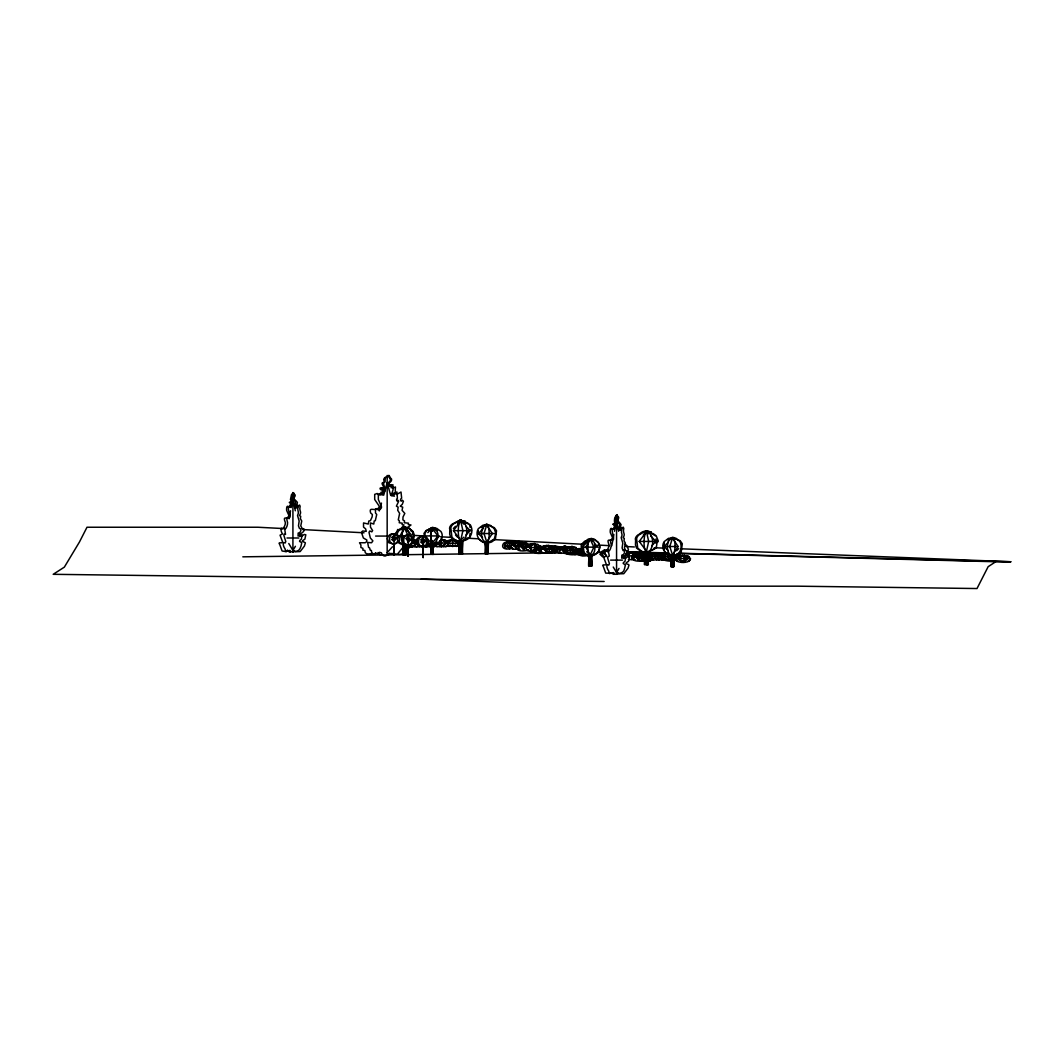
<?xml version="1.0" encoding="UTF-8"?>
<svg xmlns="http://www.w3.org/2000/svg" width="1064" height="1064" viewBox="0 0 1064 1064"><rect width="100%" height="100%" fill="white"/><g stroke="black" fill="none" stroke-linecap="round" stroke-linejoin="round"><path stroke-width="1.5" d="M395.821 534.979L395.502 533.144L399.665 529.034L402.498 528.861L405.317 526.999L408.855 527.983L412.606 531.175L414.149 535.431L412.619 541.084C412.486 537.094 414.827 543.012 411.741 536.189C408.416 534.78 402.325 534.421 401.487 539.98L402.99 544.01L408.004 545.167L408.004 556.299L408.337 545.167C413.564 544.994 412.885 534.966 408.23 535.139C403.509 533.45 401.088 545.22 407.924 545.167M292.919 493.816C290.206 493.43 292.028 497.899 290.379 499.269C294.316 503.086 286.216 501.397 290.672 503.272L290.911 505.068L289.967 505.028L289.887 506.73L288.77 507.249C286.642 504.097 286.376 508.911 286.682 510.56L288.982 515.628L287.772 517.41C286.15 518.993 283.45 516.333 284.66 520.668C286.668 523.089 283.982 528.143 282.492 528.768C279.766 526.281 281.215 533.037 282.625 533.889L280.058 535.179L282.678 542.254C281.667 543.85 277.358 541.244 279.805 544.715L282.08 550.992L286.336 551.671L287.094 550.447M520.363 543.145C521.041 541.031 523.169 542.733 522.81 543.983M533.131 543.93C533.862 543.717 532.785 543.026 535.418 544.529C538.464 542.84 539.408 546.816 540.033 546.976M549.051 546.351C550.78 545.885 554.411 546.178 553.041 547.415M570.291 547.455L571.873 546.391M616.561 515.934C614.101 516.346 614.114 521.706 614.939 524.18M632.974 552.735C634.703 550.726 639.411 555.927 636.618 554.344M654.812 553.799L655.836 553.187L657.047 555.421L658.629 553.24L660.744 554.198M293.438 552.163L293.877 550.753L295.327 551.711L300.141 551.591L304.384 546.125L305.381 542.879C304.61 541.496 299.25 542.161 304.863 539.182L305.82 534.766L304.198 534.461L301.83 536.163M531.601 544.795C533.862 543.531 531.136 543.638 528.369 545.327M550.58 551.671L549.782 552.841M582.274 549.277C577.074 549.224 585.719 548.692 579.893 549.45C582.114 548.944 575.478 548.293 578.058 549.33C578.936 548.785 577.526 548.253 575.026 549.41C574.294 552.921 577.872 545.234 572.778 547.574M617.08 574.281C618.171 572.592 623.77 574.48 624.661 568.243L625.366 564.997C625.206 563.707 620.684 564.226 625.007 561.3L625.685 556.884L621.709 558.201L621.802 555.182C623.97 555.82 626.137 550.088 623.078 550.607L622.108 547.947L622.799 543.119L621.177 537.666C623.238 533.463 620.817 534.288 621.589 530.098C622.28 522.996 619.461 532.652 618.344 528.875C619.753 527.757 620.778 519.658 617.971 522.677C616.083 520.456 620.698 517.862 617.732 516.186C614.62 511.611 616.109 524.978 614.008 523.9C614.766 526.055 615.883 527.544 613.622 529.367C609.911 526.574 614.207 536.908 613.489 539.421L612.917 539.528C611.574 540.831 609.778 538.916 610.709 542.786C612.093 545.273 610.364 549.902 609.18 550.873C605.855 549.263 604.844 551.298 608.089 550.061M628.359 556.858C629.529 551.777 629.476 552.974 632.787 551.684M675.786 554.836L673.273 556.432M688.368 556.884L686.825 555.647L684.631 556.233M292.919 493.949C290.007 495.106 292.999 502.514 290.312 502.713C292.999 503.019 290.432 509.084 289.395 506.065C286.322 508.752 290.884 513.846 289.847 517.317L289.275 517.41C287.945 518.713 286.15 516.798 287.081 520.668C288.477 523.169 286.695 527.771 285.551 528.768L284.567 528.13L285.524 534.461L284.248 534.181L283.822 535.179L285.777 541.603L285.125 542.999L283.942 542.534C282.199 543.465 284.075 547.721 285.032 548.798L285.777 551.471L287.812 550.926C288.464 552.801 290.166 547.947 290.552 552.163M569.213 547.574C568.309 545.433 574.241 547.175 571.647 553.945M616.561 516.053L617.24 514.657L617.386 516.186C618.437 520.402 616.641 524.539 620.073 523.475C623.225 524.698 617.652 528.569 619.926 530.178M629.223 553.812L629.822 551.897L631.683 552.11M623.837 558.201L623.424 556.166L624.701 555.581C626.523 553.4 629.13 552.509 630.087 552.256M404.732 545.114L404.746 544.436M416.702 547.002L418.524 545.273M428.752 543.358L427.582 546.111L426.066 546.883M535.112 551.258C531.894 552.575 525.736 551.139 526.095 547.814M553.027 551.671L551.631 552.841M553.692 551.671L552.136 552.841M624.395 555.874L623.81 556.672L625.087 558.081M674.057 559.119L672.927 560.302M676.119 539.222L680.135 540.685L682.317 543.744L681.173 552.229L678.007 554.543A4.948 4.801 -90 0 1 675.746 555.435L675.401 559.571L673.845 560.302C672.913 562.417 656.648 560.236 662.806 555.94C662.127 554.437 664.681 554.304 663.923 555.94M680.973 561.526C677.861 557.39 682.942 555.9 680.401 555.235M417.54 541.27L416.623 541.842L417.314 539.594M569.4 547.282C569.28 546.337 564.425 549.317 568.03 553.945M675.427 559.052C677.103 563.441 687.77 563.654 690.297 559.611C689.991 556.299 687.437 557.762 688.169 556.246M566.62 548.572C570.317 545.659 564.133 547.308 566.487 549.091M641.486 554.597C642.31 554.051 643.627 554.012 642.749 554.876M667.966 553.852L665.12 553.214L664.628 554.942M414.401 546.457C415.958 544.369 411.342 536.894 416.782 540.791M513.739 542.64C512.077 541.776 508.978 541.39 507.089 541.789C506.025 542.959 509.629 540.392 510.986 542.281M521.679 542.068C524.193 544.436 527.983 541.922 528.622 544.755M542.6 546.537C541.722 547.481 545.686 544.755 544.848 546.351M580.252 549.769L581.383 550.567M415.918 541.111L416.649 540.938M528.422 544.768L528.835 544.608M580.239 549.928C580.864 550.939 576.489 550.407 577.752 554.557M588.219 555.129C579.574 558.387 575.877 552.309 577.699 549.649M678.007 556.844C679.138 557.616 675.813 556.525 677.595 557.483M677.529 556.711L677.874 557.496M531.242 545.074C531.242 543.145 530.018 550.992 530.976 550.633M478.135 533.583L478.295 534.301M478.202 530.763L478.241 531.96M664.069 547.295L664.415 550.354M680.362 555.528C680.229 556.086 681.066 555.741 682.356 555.887M669.908 554.929L669.868 556.153M547.654 546.324C548.399 545.101 544.555 544.967 546.204 546.417M671.783 539.049C672.049 536.402 674.057 538.331 675.68 539.049M442.318 540.126C442.238 539.435 442.863 539.794 441.068 539.142M608.196 550.248L609.286 556.007L607.464 557.297L609.419 563.721L608.754 565.117L607.571 564.652C605.828 565.569 607.704 569.839 608.674 570.916L609.419 573.589L611.441 573.044C612.093 574.919 613.808 570.065 614.181 574.281M534.54 544.276L535.511 544.542M565.011 551.631L565.569 552.509M627.374 552.775C630.087 553.24 627.521 550.487 625.778 550.607L624.422 547.947L625.379 543.119L624.009 540.751L624.329 538.437L623.105 537.666C625.938 533.25 622.4 533.822 623.783 528.409L623.211 527.119L620.791 529.899M663.032 557.988L663.404 558.773M461.936 554.012L462.72 541.031A5.732 2.873 -90 0 0 464.077 539.993C468.359 534.554 467.535 524.525 462.375 521.014M647.71 564.771L648.508 551.79A5.732 2.873 -90 0 0 649.851 550.766C657.153 541.031 649.013 524.565 639.304 534.194C637.19 534.926 634.397 537.905 635.594 540.485L635.474 544.994L636.538 548.066L640.182 550.753A5.732 5.546 -90 0 0 642.802 551.79L647.644 551.618M685.083 557.057L684.125 555.235M511.372 545.593L511.092 547.508L513.673 549.25M579.016 548.585C580.146 549.383 579.787 547.947 577.725 549.45M634.543 556.858C633.519 552.908 634.357 556.791 632.521 555.381C628.638 559.824 637.735 562.67 642.789 560.302M573.203 547.508C572.844 547.548 571.74 545.859 571.834 547.508M423.219 557.576L422.847 546.457L417.82 545.3L416.33 541.27C416.317 536.788 420.812 537.081 422.78 536.429M649.027 559.119L647.79 561.154M657.02 555.568L652.684 553.147L646.912 556.379L652.684 559.611C656.422 556.884 655.996 553.28 657.579 554.942M441.414 546.617L441.414 539.395L446.468 543.012L441.414 546.617L436.706 543.012L446.468 543.012M665.053 553.879L663.776 553.799L665.532 553.519M439.618 541.111L440.031 546.617M533.982 544.183L534.354 544.143M550.048 547.215L548.625 545.22L547.787 546.417M413.497 539.94L412.726 540.033M535.059 544.076L534.78 543.358M565.676 552.655L566.42 553.613M663.683 559.026L664.428 559.97M435.655 545.327L437.078 546.617M518.913 541.789C519.338 543.066 520.442 541.283 517.583 541.682C519.365 541.603 518.7 543.411 520.974 541.935M484.04 526.068L486.607 524.259L490.544 525.456L494.228 528.688L495.837 533.197L494.255 539.182L488.323 542.374L488.243 553.639L485.902 553.639L485.902 542.308C480.649 540.126 481.3 533.29 482.271 528.688C483.947 526.973 485.517 523.395 487.485 525.097M591.079 539.554C587.501 537.466 587.208 551.391 589.07 554.743A4.668 1.21 -90 0 0 589.642 555.581L589.948 566.128L591.132 566.128L591.132 557.483L591.996 566.128L591.996 555.448L598.407 552.495L599.936 546.976L598.38 542.587L594.869 539.528L591.81 538.53L587.86 539.302L583.059 544.542L584.03 552.548L586.69 554.73A4.668 4.043 -90 0 0 588.591 555.568C596.665 557.323 602.184 548.731 598.367 542.587L594.457 539.541L592.794 539.554C589.948 537.865 588.232 540.352 584.615 541.27L581.29 544.555L581.21 547.495L582.367 552.548L585.333 554.743A4.668 4.509 -90 0 0 587.461 555.581C591.717 558.334 587.341 577.167 588.977 557.483L590.36 557.483L590.36 566.128M435.003 545.327L436.599 546.617L446.175 546.617L447.718 545.885L447.372 545.047M673.419 554.836L672.514 555.687M644.398 553.839L646.34 553.719M402.95 528.449C404.958 525.51 407.02 528.981 408.549 531.175L409.454 535.564M513.659 542.866L514.497 542.573M588.725 539.847L591.105 538.411L594.324 542.587C595.295 547.149 595.813 554.051 590.174 555.807M525.948 547.92L527.584 546.444M570.65 547.282L572.272 546.391L572.472 547.508M441.839 540.047L441.015 539.541M559.518 548.199C558.826 547.827 557.869 546.071 553.639 546.045C555.328 547.016 558.946 545.766 560.263 547.548M580.931 551.618L574.055 551.618C577.18 550.713 578.856 546.79 579.933 549.436M634.051 554.331L632.92 552.283M651.78 559.119L649.639 561.154M403.482 544.196L403.362 546.923L397.377 554.198L391.459 553.466L389.663 554.184C388.493 551.232 386.671 558.746 382.415 554.969L381.377 552.828L379.542 552.322L377.866 554.317L376.949 553.32L372.879 554.038L371.828 553.413L371.403 550.487C368.756 550.793 371.03 547.588 368.583 547.455L367.652 542.467L371.575 542.76L372.879 540.884L370.339 537.958L368.982 532.319L369.82 530.989L371.815 531.854L372.613 530.59L370.458 527.079L370.458 522.929L373.783 524.047L374.182 521.028L375.299 520.695L376.723 514.511L375.472 512.968L375.539 508.978L378.545 509.829L381.032 508.499L381.59 507.036L378.345 499.495L378.358 494.374L380.114 493.497L382.242 495.159L382.987 492.113L384.689 491.422L384.703 490.172L382.375 489.533L381.816 488.097L384.889 488.163L383.399 483.455L385.128 481.859L385.195 477.364L387.668 477.337L388.094 475.648L389.092 475.462L390.661 478.228C392.603 478.547 391.406 482.431 389.052 482.511L390.009 486.168L392.909 484.665L392.802 487.844M423.166 546.883C429.351 545.234 425.587 537.426 424.27 535.192L423.964 533.41L425.999 530.604L432.888 527.451L436.812 528.409L440.962 531.508C445.271 538.238 437.969 545.992 430.109 544.103A4.522 4.482 -90 0 1 427.994 543.292M646.526 561.047L646.925 560.249M627.201 552.017L628.465 549.609L626.736 545.473L624.874 544.13M652.538 559.119L650.144 561.154L640.555 561.154L637.562 558.334L639.358 556.632L639.145 555.328L639.956 556.259M678.473 554.836L679.377 555.86L678.034 556.352M446.149 540.991C445.949 539.621 446.082 541.988 447.705 541.403C449.221 542.667 447.186 545.42 449.008 546.47M552.11 547.215C549.835 545.393 545.247 545.074 548.652 546.351M432.543 540.552L431.997 543.638L426.77 538.131M408.377 545.167C415.758 543.185 413.59 537.134 412.593 531.189L408.669 528.13L405.663 528.143L404.613 527.013L399.12 530.244L397.284 533.144L397.564 534.979M520.323 550.248C514.298 543.332 526.387 543.731 520.057 542.733M289.062 518.78L290.538 510.773M291.137 507.568L292.919 497.952L295.3 510.773M611.8 545.699L613.875 534.487M614.473 531.282L616.561 520.07L618.636 531.282M655.969 543.278L657.033 540.818M552.668 547.215L551.644 547.202M679.603 555.98L680.362 556.02M576.369 548.372L576.169 547.521L573.483 547.415M443.728 546.617C446.242 542.081 444.193 539.302 440.935 539.541M465.181 521.772L462.694 521.094C457.467 518.501 457.48 535.857 459.675 539.98A5.732 1.49 -90 0 0 460.366 541.017L460.552 541.31M463.864 524.153L460.725 520.894L453.464 530.657L460.725 540.419L462.893 530.657L460.725 520.894L457.573 524.153M432.782 543.292L432.503 544.103M632.255 552.921L632.255 552.017M669.855 538.783L673.126 537.373L676.318 538.437L680.002 541.682C682.49 546.856 680.867 554.357 674.017 555.302L674.017 566.633L671.677 566.633L671.677 555.302C666.423 553.107 667.075 546.284 668.046 541.682L672.222 537.373L674.217 538.783M677.249 554.025L677.422 555.089L678.38 554.783M685.389 557.031L686.067 558.826L685.189 561.247M532.08 544.183L532.492 544.143M559.132 552.416L543.039 552.841C539.395 552.11 541.31 547.348 542.068 547.641C543.598 547.561 541.815 547.189 540.06 546.617C537.932 547.295 539.249 546.258 541.829 546.391C542.467 548.159 544.675 544.116 545.406 546.603M518.78 541.696C516.998 542.201 513.593 542.68 516.08 549.25M684.458 555.847L684.298 555.235M561.021 553.413C557.456 549.902 560.728 546.164 562.723 547.468M511.159 546.869C510.401 545.446 514.909 542.72 509.523 541.576C504.469 542.454 502.634 546.431 506.158 548.479M470.075 533.343L469.596 537.227M570.903 546.79L569.918 550.367L570.903 553.945L565.569 550.367L570.903 546.79L575.252 550.367L565.569 550.367M667.58 554.038L663.577 556.725L668.91 560.302L667.926 556.725L668.578 554.344M379.289 510.959L381.484 503.099M383.665 495.252L387.163 482.697L390.661 495.252M646.34 554.424L646.34 553.533M646.154 552.748C646.673 555.302 643.042 552.548 644.212 554.716M669.655 560.302L669.921 556.153M517.636 542.414L516.732 542.081M632.056 552.283L632.082 552.854M393.946 541.377L393.002 538.464L393.946 535.564L396.513 538.464L393.946 541.377L391.618 539.435M407.14 539.674L408.084 536.761L410.651 539.674L408.084 542.587L407.14 539.674L410.651 539.674M422.927 543.864L421.982 540.964L422.927 538.052L425.48 540.964L422.927 543.864L420.586 541.935M455.937 540.073C455.498 541.935 460.207 541.962 456.988 546.164M572.1 547.428L573.443 547.282M644.984 553.44L644.984 552.562L646.26 552.562L646.26 553.44C643.853 554.889 642.842 554.61 644.917 553.825M456.323 546.47L457.826 545.313M423.964 545.273L423.233 546.883M396.659 494.507L401.008 492.02L401.66 498.271C399.173 499.149 401.261 502.94 402.285 500.16L403.429 501.29L402.259 504.376L400.25 506.158L402.724 507.182L402.059 510.268L404.812 513.42L403.017 516.958L402.884 519.87L404.533 520.934L404.24 522.743L408.47 523.169L408.31 524.579L410.983 524.978L406.634 528.236M535.578 544.622L536.256 549.609M681.665 555.488C682.902 555.86 685.695 556.259 682.051 555.355M641.512 554.956C641.419 552.828 633.905 554.45 636.432 554.411M578.869 548.678L577.725 551.618L578.869 554.557L580.173 555.129M675.733 557.177L676.877 554.238M530.271 545.327L529.845 543.917M628.279 553.466L628.438 552.535L627.693 552.868M400.516 529.234L404.014 524.978L402.112 524.579L402.232 523.169L399.239 522.743L399.452 520.934L398.282 519.87L399.638 513.42L397.697 510.268L398.162 507.182L396.42 506.158L398.668 501.29L397.856 500.16C397.125 502.873 395.635 499.096 397.417 498.271L396.952 492.02L395.196 494.002C386.817 499.468 394.398 491.515 393.042 486.966L391.153 487.844L391.219 484.665L389.171 486.168L388.493 482.511C390.328 482.072 390.954 478.707 389.637 478.228L388.879 475.821L387.828 475.648C386.804 478.507 381.989 476.699 384.29 481.859L383.971 482.285C379.117 482.724 385.195 486.66 383.492 488.536C378.691 485.929 378.904 490.73 383.678 490.172L383.16 492.18L381.258 492.113L380.207 495.159M626.124 553.546L627.747 552.176M657.233 555.395L657.778 555.913M401.713 529.367L402.711 528.861M287.533 550.181L289.568 552.163C294.462 550.168 298.585 553.998 301.019 546.125L301.724 542.879C301.564 541.589 297.042 542.108 301.365 539.182L302.043 534.766L298.066 536.083L298.173 533.064C300.434 533.796 302.482 527.943 299.45 528.489L298.479 525.842L299.157 521.001L297.548 515.561C299.476 511.239 297.308 511.917 297.853 507.209C298.811 501.277 294.582 511.452 294.981 506.331C296.962 499.375 292.879 501.437 293.757 494.068C292.454 492.619 294.023 492.06 294.103 494.068C297.282 495.358 292.64 497.819 294.302 499.495C294.874 500.12 296.071 500.612 296.444 501.357C299.596 502.58 294.023 506.464 296.297 508.06M586.73 551.684L590.161 555.089L593.898 547.149L590.161 539.222L582.141 547.149L598.194 547.149M539.781 545.859L539.275 546.524M637.788 554.184C648.269 552.748 633.851 555.993 641.047 561.154M443.103 540.047C448.303 540.02 442.717 539.315 442.691 540.126M645.609 551.631L645.609 564.771L645.968 553.533M523.062 543.145L522.85 543.505M551.312 546.337L553.706 547.415M566.194 548.186L564.346 546.444L562.51 549.928L564.346 553.413L564.346 546.058M655.69 547.401L654.054 549.157L648.561 551.631L656.262 547.987L656.993 542.933L658.35 541.204L656.222 535.804L653.203 533.609C650.796 534.208 651.979 530.497 649.373 532.08L646.393 530.683L640.169 534.194C638.147 535.019 635.793 538.025 636.844 540.499L637.695 548.066L640.967 550.766A5.732 4.961 -90 0 0 643.308 551.79L644.545 552.562L644.545 564.771L644.93 553.533M662.353 553.174L660.518 556.658L662.353 560.143L656.807 556.658L662.353 553.174L664.202 554.916M678.034 554.809L680.042 554.477L678.313 554.637M519.831 541.789L520.07 542.547M429.258 529.433L428.327 530.417M459.143 541.603C456.908 542.707 459.488 540.964 457.028 541.017A5.732 5.546 -90 0 1 454.408 539.98L450.764 537.293L449.7 534.221L449.819 529.712C448.622 527.132 451.415 524.153 453.53 523.422L460.459 519.897L463.585 521.307C466.205 519.724 465.008 523.435 467.428 522.836L470.448 525.044C474.012 531.335 470.913 540.14 462.534 540.858L462.534 554.012L460.38 554.012L460.486 543.358L459.209 543.358L458.77 554.012L458.77 541.789L457.533 541.031A5.732 4.961 -90 0 1 455.193 539.993L451.921 537.307L451.07 529.726C450.019 527.265 452.373 524.246 454.394 523.435L460.606 519.91L461.909 521.094M565.529 549.942L564.758 550.66M587.208 541.27L587.78 540.312M297.322 507.448L299.583 505.001L300.154 506.304C298.771 511.704 302.309 511.132 299.463 515.561L300.7 516.319L300.367 518.634L301.737 521.001L300.78 525.842L302.149 528.489C306.139 528.249 303.772 532.266 301.072 533.463L299.782 534.048L300.208 536.083M671.916 555.687L675.76 554.996M527.132 547.508L533.37 543.771L535.538 547.508L533.37 551.258L529.3 547.508L533.37 543.771L539.621 547.508M631.378 559.584L633.546 555.847L631.378 552.096L627.64 554.344M519.352 541.483L518.048 542.042M629.795 552.017L629.875 552.735M295.406 546.298L292.919 550.447L288.796 543.531M619.035 568.415L616.561 572.565L613.25 567.032M631.657 552.096L630.58 551.83M434.617 545.606L435.309 544.249L434.511 543.159M591.385 554.863L590.706 566.128L590.706 557.483M454.222 540.845L454.474 539.927M686.027 555.98L688.155 556.179M562.843 547.455C563.202 545.007 567.099 546.976 567.95 547.348M633.891 554.703C638.347 553.573 630.553 556.632 635.208 560.302M513.486 543.837C513.407 542.68 512.436 543.438 513.965 543.292M678.114 546.51L672.488 554.929L669.775 546.51L672.488 538.105L678.114 546.51L664.136 546.51L668.312 542.308M577.233 552.655C579.321 552.482 578.071 549.357 579.574 551.086M643.361 534.926L646.5 531.668L648.681 541.43L646.5 551.192L639.238 541.43L646.5 531.668L648.601 533.835M667.607 553.027C666.49 554.198 662.686 555.608 666.037 560.302M509.523 548.479L512.13 545.021L509.523 541.576L506.93 545.021L509.523 548.479L505.639 545.885M526.56 546.643L518.407 546.643L523.847 543.026L526.56 546.643L523.847 550.248L521.134 546.643L523.847 543.026L527.917 545.739M541.962 548.638L540.352 546.484L537.918 549.716L540.352 552.934L540.273 546.138M565.915 549.583C566.647 547.973 564.106 548.013 564.798 549.583C558.68 553.825 574.813 556.113 575.837 553.945M639.969 556.007L638.36 553.852L635.926 557.084L638.36 560.302M645.223 561.154L641.911 557.536L645.223 553.932L639.185 557.536L645.223 561.154L647.032 558.746M667.607 539.754L668.777 539.315M664.441 543.092L664.016 544.954M610.763 573.243L605.709 573.11L603.434 566.833C600.987 563.361 605.296 565.968 606.307 564.372L603.7 557.297L606.267 556.007C604.844 555.155 603.408 548.399 606.134 550.873C607.624 550.248 610.297 545.207 608.289 542.786C607.092 538.451 609.792 541.097 611.401 539.528L612.611 537.746L610.324 532.678C610.005 531.029 610.271 526.215 612.412 529.367M613.077 529.42L614.806 525.683L612.771 524.126L614.726 524.459M446.428 541.084C450.351 539.475 453.41 540.525 455.778 540.273M569.599 547.375C572.272 546.364 566.261 547.907 565.303 546.058C563.215 547.8 558.095 545.473 560.196 548.319M527.478 546.697L526.76 547.295M637.097 553.852L637.815 553.506M557.563 549.503L548.904 549.503L554.677 546.271L557.563 549.503L554.677 552.735L551.79 551.125M387.163 552.682L392.483 546.75M662.766 557.017L663.471 556.419M427.582 546.111L426.491 546.337M648.814 559.558C644.811 554.331 650.663 552.096 654.307 553.799M481.327 527.292L483.654 526.241M427.821 532.638L431.997 528.236L437.969 535.937L431.997 543.638L430.654 535.937L431.997 528.236L432.543 531.322M437.238 538.131L439.326 535.937L426.172 535.937M453.384 528.489L455.485 526.321M460.725 540.419L463.864 537.174M465.966 534.993L470.155 530.657L465.966 526.321M651.74 545.766L655.929 541.43L650.689 536.003M482.537 537.732L478.361 533.529L483.575 528.263M676.664 550.713L678.739 548.612M528.835 545.313L528.103 545.22L528.342 546.058M402.099 530.085L404.387 527.811L411.276 534.62M510.853 545.872L512.422 544.755M405.637 551.086L410.079 546.923M412.832 534.713L413.75 533.21L412.978 531.774L411.183 531.308M529.034 545.313L530.391 544.409M642.816 554.876L641.712 554.118L643.414 554.916M486.74 542.693C491.076 540.06 488.961 520.123 485.716 526.321M428.406 544.994L427.675 545.619M688.674 556.964L689.379 556.685M659.414 559.145C638.6 563.8 644.784 552.309 650.623 553.639C650.317 553.333 653.615 553.147 654.826 553.16C656.594 552.429 658.802 556.02 659.161 554.411M617.599 572.911L617.293 574.281L613.197 574.281L612.465 572.671M458.145 522.491L457.334 522.85M393.321 487.977L395.462 486.966L395.263 490.424C397.165 493.47 389.703 493.031 393.135 495.904L394.425 496.17M689.379 560.914L687.836 561.526M684.485 556.166L684.95 557.483L685.535 556.977M391.618 537.506L393.946 535.564M405.756 538.703L408.084 536.761M420.586 539.993L422.927 538.052M447.239 545.313L445.67 546.617M528.276 545.433L528.476 546.204L527.598 545.606M413.178 540.446L416.729 543.252L411.981 547.002L409.387 545.127M423.725 545.007L421.357 546.883L418.751 545.007M670.945 557.084L670.839 558.228M518.208 549.25L513.38 545.566L518.208 541.895L521.972 544.648M468.772 538.025L462.601 540.858M447.146 543.265C449.035 540.073 449.553 540.765 453.729 539.648M417.181 543.252L411.981 547.002L411.542 543.252L416.729 543.252M582.766 550.66L580.678 552.149L584.854 555.129M527.332 550.248L528.303 549.729M459.183 545.938L446.228 546.138M432.769 545.154L430.361 546.763L427.954 545.154M540.352 546.484L535.498 549.716L541.15 549.716M607.544 550.141L602.344 553.586L604.937 553.586L606.679 555.887M638.36 553.852L633.506 557.084L639.171 557.084M657.938 554.982C658.962 553.759 655.331 559.238 659.028 560.143M680.8 548.785L1010.8 561.752L995.691 561.752L988.15 566.686L977.005 588.538L797.574 586.184L600.562 586.184L421.131 579.135M564.346 546.444L558.799 549.928L565.277 549.928M514.55 542.933L514.71 542.028M689.472 560.529L690.603 558.826L689.485 558.068M623.291 556.991L626.776 555.089L627.002 552.682M404.746 551.471L401.607 554.198L398.681 554.424M434.338 546.298L433.381 546.67L434.724 545.34M654.653 557.43L656.422 559.571L657.419 559.145M447.026 543.239L452.759 540.007L458.491 543.239M449.886 544.861L452.759 546.47L455.631 544.861M436.639 542.454L437.371 542.148M435.868 543.026L433.301 544.037L433.115 554.344M549.41 552.735C543.372 549.277 549.875 547.84 550.487 546.337C553.44 547.428 545.686 548.984 550.926 552.735M458.145 541.071L461.324 541.31M582.314 553.932L578.51 552.149L581.05 550.952M687.929 559.145L682.862 561.526L676.531 558.547L687.809 558.547M511.292 542.334C512.569 541.257 512.821 542.174 514.457 542.281M514.205 542.653C515.561 541.922 516.412 542.454 517.929 541.895M456.03 540.565L457.986 540.858M641.419 554.597L639.89 555.315L640.568 555.967M665.067 553.812L663.444 554.53L664.495 555.461M684.79 556.219L685.868 555.594M636.458 552.868L635.567 552.708M658.909 554.663C659.281 552.017 660.997 554.956 661.742 552.921C666.849 554.251 660.957 551.671 660.93 554.078M542.853 546.603C540.658 546.617 538.118 551.657 542.613 552.841M645.888 554.065L645.117 554.105L646.26 554.131L646.26 564.771L648.308 564.771L648.308 551.631L646.141 551.79A5.732 1.49 -90 0 1 645.449 550.753C642.776 546.63 644.026 527.491 648.442 532.452M424.084 536.642C418.578 533.729 415.545 546.191 422.754 546.457M487.804 525.284L488.456 526.068M683.208 555.754L682.37 555.568M393.8 533.942C389.411 532.532 387.003 544.05 393.786 543.97L394.239 555.089M453.836 539.874C450.604 540.339 450.671 539.86 448.808 541.111M545.938 552.841L545.207 545.805L546.457 546.324M625.459 558.281L627.827 556.578L629.462 556.884L628.505 561.3C622.879 564.279 628.252 563.614 629.01 564.997L628.013 568.243L623.77 573.709L618.969 573.828L617.918 572.871M389.876 553.094L388.48 554.969M399.665 529.992L397.67 529.513L396.832 532.306M548.492 546.351C546.909 545.5 545.633 545.38 545.885 546.563M242.818 556.831L559.558 552.682M597.702 552.176L603.953 552.376L604.472 550.154L605.975 551.139L605.788 550.354L603.647 550.248L602.144 551.471L602.503 552.376L601.399 551.538L601.612 552.721L599.857 554.184L602.862 557.044M680.002 554.849L680.481 554.836M453.464 530.657L470.155 530.657M478.361 533.529L495.053 533.529M394.079 533.942C398.654 533.663 399.439 543.704 394.185 543.97C408.576 539.714 390.129 526.88 387.349 538.77L388.852 542.813L393.866 543.97L393.786 555.089M397.617 535.751L408.124 535.751L404.387 527.811L400.104 535.751L402.963 541.044M375.605 536.07L387.163 536.07M286.974 537.998L298.864 537.998M393.002 538.464L396.513 538.464M421.982 540.964L425.48 540.964M639.238 541.43L655.929 541.43M460.38 541.975L460.18 542.64M461.936 541.975L461.59 542.64M461.936 542.64L461.018 541.789L461.749 542.667M448.449 543.239L457.055 543.239M461.936 543.358L461.018 543.358L461.018 554.012M486.501 543.864L485.423 543.119L486.501 543.119L486.221 543.85M487.738 543.85L486.966 543.119L487.618 543.864M405.397 544.396L402.897 544.169A4.668 2.328 -90 0 1 401.806 543.332M486.394 544.462L486.394 553.639L486.501 544.462L485.423 544.462C483.921 564.997 488.03 546.164 483.987 542.454A4.948 4.229 -90 0 1 482.005 541.563L479.518 539.621M487.738 544.462L486.966 544.462L486.966 553.639M512.13 545.021C497.194 548.505 510.946 539.648 504.509 542.72C502.394 543.544 499.255 551.192 512.861 548.479M431.146 545.406L432.064 544.715L431.146 544.715L431.146 554.344M513.38 545.566L518.407 545.566L518.208 541.895M431.146 545.952L432.117 545.952L432.064 554.344L433.553 554.344C429.351 544.821 441.307 540.446 437.131 531.508L432.676 527.571L429.43 529.3M433.115 545.952L432.729 554.344M415.904 546.524L434.617 546.763L437.397 544.249L436.253 543.159M405.903 546.204L416.702 547.002M529.3 547.508L535.538 547.508M518.288 549.25L513.513 549.25L511.279 547.401M548.426 549.224L541.177 549.224L547.215 545.619L549.636 547.069M623.743 549.915L625.1 549.915M528.808 550.248C511.771 553.453 516.718 544.568 520.017 543.159M578.51 552.149L583.843 552.149M647.71 552.748L647.364 553.413M543.465 552.934C527.531 556.06 535.524 544.169 538.783 547.441C538.317 545.739 533.41 549.197 537.2 552.934M566.447 553.413L558.547 552.961L556.658 550.527L558.44 549.051L558.228 547.787L560.169 549.423M647.71 553.413L646.792 552.562L647.524 553.44M647.71 554.131L646.792 554.131L646.792 564.771M580.997 554.557L574.813 554.557C570.743 553.307 574.64 549.104 574.374 549.982C573.962 551.059 572.445 553.613 575.358 554.557M633.546 555.847L627.308 555.847L631.378 552.096L633.878 553.599M646.912 556.379L655.57 556.379L652.684 553.147L649.798 556.379L652.684 559.611M656.807 556.658L663.284 556.658M663.577 556.725L667.926 556.725M673.512 556.844L672.741 556.113L673.392 556.858M604.166 557.044L602.078 554.344L603.408 552.07M673.286 557.177L678.938 557.177M639.185 557.536L644.93 557.536M628.412 559.584L634.703 559.584M610.603 560.116L622.507 560.116M664.455 560.143L656.422 559.571M672.82 560.103L676.185 560.103M604.166 581.489L53.2 574.307L64.345 567.139L79.441 542.028L86.995 527.239L257.927 527.239L284.46 528.622M393.906 553.48L390.701 554.184M372.719 553.32C369.541 553.839 364.58 555.341 364.872 550.487L362.891 550.154L362.917 548.372L360.882 547.455L360.922 545.034L359.499 542.746L365.112 542.76L366.668 541.749L366.827 540.02L363.356 537.958L361.441 532.319L362.638 530.989L366.229 531.375L365.644 528.901L363.529 527.079L363.529 522.929L368.237 524.047L368.809 521.028L370.392 520.695L372.107 516.944L372.387 514.511L370.631 512.968C368.676 506.358 374.235 511.292 376.856 508.632L378.478 508.499L379.276 506.251L374.701 499.495L374.701 494.374L377.188 493.497L378.877 495.093M626.802 551.897L643.361 552.322M648.322 552.442L664.88 552.868M679.776 553.253L1010.8 561.752M627.547 552.11L665.692 553.107M678.952 553.453L995.691 561.752M654.267 547.747L664.215 548.133M626.191 554.517L626.111 553.812M302.695 529.579L364.061 532.798M413.803 535.405L425.414 536.017M440.336 536.788L451.947 537.4M466.87 538.184L478.481 538.796M493.403 539.581L582.952 544.263M597.875 545.047L609.486 545.659M626.071 546.524L634.357 546.962M487.95 525.164L494.361 527.691L496.542 530.763L495.398 539.235L492.233 541.563A4.948 4.801 -90 0 1 489.972 542.454L485.995 542.454A4.948 1.17 -90 0 1 485.61 542.002M672.674 555.687C664.894 555.488 660.412 547.88 664.109 541.669L668.564 538.291L670.746 538.264C676.824 535.538 675.401 553.559 672.874 555.368M486.9 542.693C479.026 542.494 474.69 534.86 478.334 528.675L482.79 525.297L486.993 524.246L487.166 525.111M512.117 543.318L513.46 544.143L512.848 543.571M404.759 527.119L402.219 533.144L402.591 541.51M643.813 554.996L643.334 553.998L643.946 561.154M423.06 536.429C429.218 535.365 430.494 547.229 423.219 546.457L423.166 557.576L423.046 536.362M378.106 552.509L380.447 554.969M424.549 546.298L425.76 546.763M522.889 544.249C523.448 541.709 529.101 543.119 527.252 546.045M373.211 554.078L375.166 553.958L375.512 552.682M687.929 557.948L682.862 555.568L678.686 558.547L682.862 561.526L685.016 558.547L682.862 555.568L684.95 557.057M513.101 544.263L512.329 543.318L512.356 544.329M465.473 522.491L468.107 523.914M629.848 552.216L630.606 552.921M403.336 544.396L402.817 544.169A4.668 4.043 -90 0 1 400.915 543.332L398.548 541.496M581.596 549.569L581.104 549.676M559.012 548.705L554.677 546.271L551.79 549.503L554.677 552.735L554.583 545.925M398.109 542.507L399.559 543.332A4.668 4.509 -90 0 0 401.673 544.169C405.929 546.936 401.567 565.755 403.203 546.071L404.586 546.071L404.586 554.73M426.225 546.298L427.09 546.763M575.265 552.349L578.869 554.557L577.18 552.801M527.451 550.474L527.066 549.756M427.076 542.494L428.233 543.292A4.522 3.604 -90 0 0 429.923 544.116L430.814 544.715L430.814 554.344L431.425 545.952M576.223 548.971L575.903 549.662M470.86 529.766L471.472 530.444M588.897 555.741L588.671 555.568A4.668 2.328 -90 0 1 587.581 554.73M446.361 541.523C448.689 541.656 445.178 540.246 447.997 543.132M655.344 535.817L651.248 533.264L651.022 532.067L647.218 530.816L644.079 532.545M571.82 546.524L570.57 547.574M436.679 529.779L437.583 530.617M674.736 560.103L674.084 559.145M592.462 541.483L590.161 539.222L585.878 547.149L590.161 555.089M594.749 543.757L597.05 546.018M582.846 555.129L581.676 552.429L582.487 550.567M664.136 546.51L668.312 550.713M455.485 534.993L457.573 537.174M531.867 544.529L531.375 545.007M418.671 546.337L419.309 546.883L418.618 545.38M547.215 552.841L543.904 549.224L547.215 545.619L549.024 548.027M642.031 560.249L642.802 561.047M408.762 544.236L409.853 547.002M432.117 544.329C430.641 540.406 429.178 526.747 433.66 528.396L435.309 528.422L435.495 529.3M678.194 561.526C672.608 561.047 678.726 553.081 675.76 560.103M402.91 542.507L403.296 543.332A4.668 1.21 -90 0 0 403.868 544.169L404.16 554.73L405.357 554.73L405.357 546.071L406.222 554.73L406.222 544.037M527.584 545.606L528.489 544.821M441.148 539.395L441.706 540.126M439.858 541.044L439.951 541.736L439.685 540.938M425.068 536.655L424.988 533.41L426.637 530.604L432.157 527.465L432.489 529.114M655.943 539.036L656.142 539.847M469.57 525.044L470.142 527.451M515.987 548.479L516.466 549.25M664.894 551.777L667.78 554.557A4.948 4.229 -90 0 0 669.761 555.448C673.871 559.026 669.655 578.031 671.198 557.456L672.275 557.456L672.275 566.633M623.105 555.302L623.69 558.507M299.463 533.184L300.061 536.389M462.667 521.679L460.951 519.91L458.305 521.772M673.632 566.633L674.27 555.448A4.948 2.567 -90 0 0 675.095 554.996M673.512 566.633L673.392 557.456L672.741 566.633M673.219 557.456L673.219 566.633M672.169 557.456L672.169 566.633M671.996 557.456L671.996 566.633M662.353 552.788L662.353 556.991M662.353 558.188L662.353 560.143M652.591 552.788L652.591 559.611M647.524 554.131L647.524 564.771M647.364 554.131L647.364 564.771M638.28 553.493L638.28 560.302M616.561 514.657L616.561 574.281M607.451 549.756L607.451 551.777M590.134 556.206L590.054 556.911M590.134 557.483L590.054 566.128M523.754 542.627L523.754 550.248M509.443 541.19L509.443 548.479M487.618 544.462L487.738 553.639L488.496 542.454A4.948 2.567 -90 0 0 489.307 542.002M487.432 544.462L487.432 553.639M486.221 544.462L486.221 553.639M461.749 543.358L461.749 554.012M461.59 543.358L461.59 554.012M460.18 543.358L459.834 554.012L459.834 540.858M452.666 539.648L452.666 546.47M432.862 545.952L432.915 554.344M431.425 544.715L431.425 545.406M430.282 543.159L430.282 546.763M408.204 535.072L408.204 556.299M404.852 546.071L404.852 554.73M404.36 544.795L404.28 545.513M404.28 546.071L404.36 554.73M394.066 533.862L394.066 555.089M387.163 475.462L387.163 554.969M292.919 492.539L292.919 552.163M430.494 544.116A4.522 2.74 -90 0 1 429.204 543.292M552.469 546.364L552.149 547.202L552.362 546.364M486.714 525.111L484 533.529L486.714 541.935L492.339 533.529L486.714 525.111M676.784 556.725L676.864 556.844M576.582 548.705L577.167 549.277L576.582 548.705M460.486 541.789L459.209 541.789L459.209 542.667L460.486 542.667L460.486 541.789M404.586 544.795L403.203 545.513L404.586 544.795M590.36 556.206L588.977 556.911L590.36 556.206M672.275 556.113L671.198 556.858L672.275 556.113"/></g></svg>
